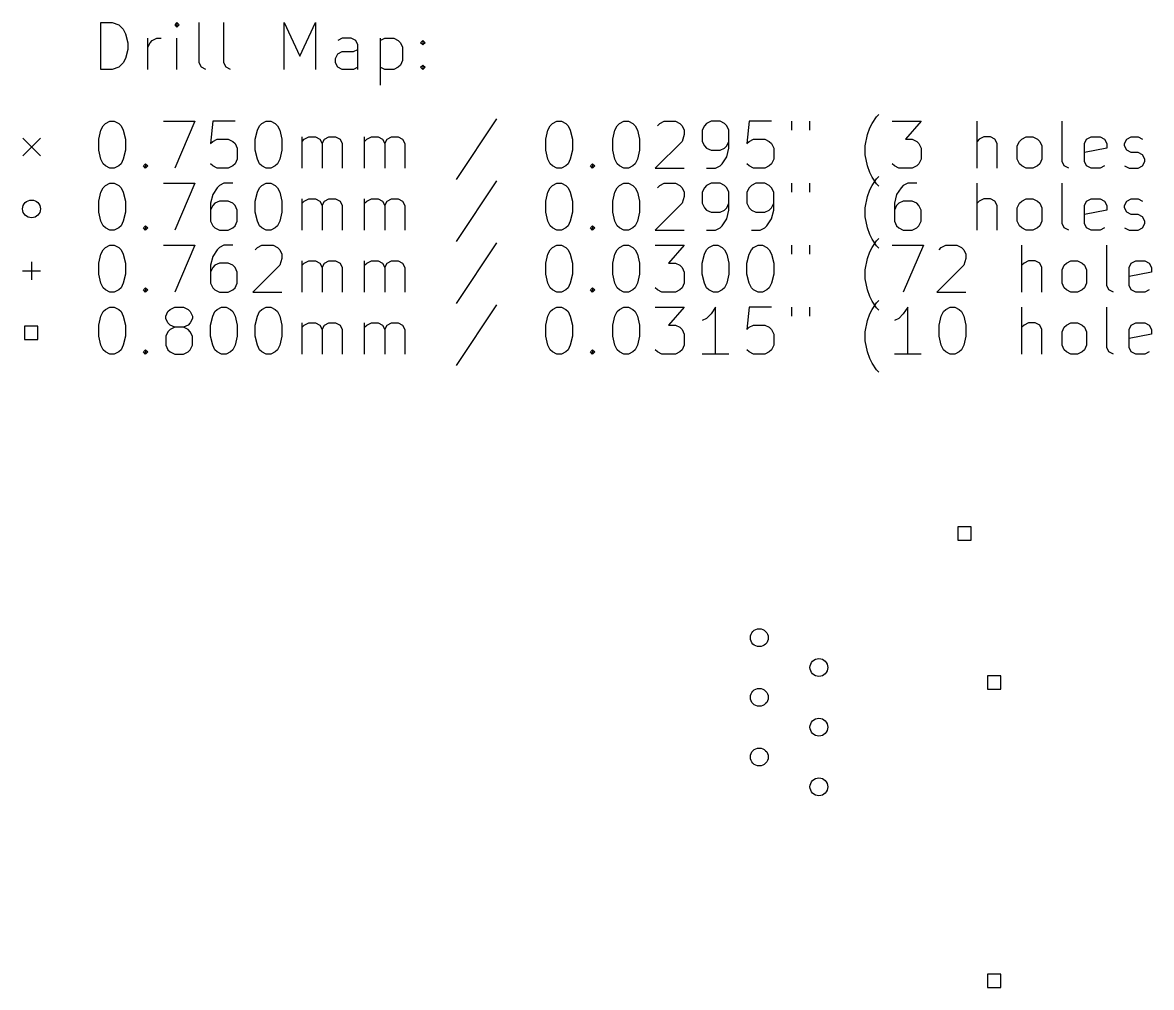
# Model space of a CAD drawing. Extents: x -0.8 to 96.8, y -44.8 to -1.1.
# Drawn here: x -0.76 to 47.34, y -42.19 to -1.1 of the extents above; entities that cross this region are included whole.
import ezdxf

# ---------------------------------------------------------------- set-up
doc = ezdxf.new("R2010")
doc.units = 0
doc.layers.add('BLACK', color=7, linetype='CONTINUOUS')

msp = doc.modelspace()

# ---------------------------------------------------------------- linework, layer by layer
at = {"layer": 'BLACK', "linetype": 'CONTINUOUS'}
for p, q in [((2.57619, -3.10476), (2.57619, -1.10476)), ((2.57619, -1.10476), (3.05238, -1.10476)), ((3.05238, -1.10476), (3.3381, -1.2)), ((3.3381, -1.2), (3.52857, -1.39048)), ((3.52857, -1.39048), (3.62381, -1.58095)), ((5.81428, -1.10476), (5.71905, -1.2)), ((5.71905, -1.2), (5.81428, -1.29524)), ((5.90952, -1.2), (5.81428, -1.10476)), ((5.81428, -1.10476), (5.81428, -1.29524)), ((5.81428, -1.29524), (5.90952, -1.2)), ((6.76667, -2.81905), (6.76667, -1.10476)), ((7.81428, -2.81905), (7.81428, -1.10476)), ((10.3857, -3.10476), (10.3857, -1.10476)), ((10.3857, -1.10476), (11.0524, -2.53333)), ((11.0524, -2.53333), (11.719, -1.10476)), ((11.719, -1.10476), (11.719, -3.10476)), ((3.62381, -1.58095), (3.71905, -1.9619)), ((4.57619, -3.10476), (4.57619, -1.77143)), ((4.67143, -1.9619), (4.76667, -1.86667)), ((4.76667, -1.86667), (4.95714, -1.77143)), ((4.95714, -1.77143), (5.14762, -1.77143)), ((5.81428, -3.10476), (5.81428, -1.77143)), ((12.8619, -1.77143), (12.6714, -1.86667)), ((13.2429, -1.77143), (12.8619, -1.77143)), ((13.4333, -1.86667), (13.2429, -1.77143)), ((13.5286, -2.05714), (13.4333, -1.86667)), ((14.481, -1.77143), (14.481, -3.77143)), ((14.481, -1.86667), (14.6714, -1.77143)), ((14.6714, -1.77143), (15.0524, -1.77143)), ((15.0524, -1.77143), (15.2429, -1.86667)), ((15.2429, -1.86667), (15.3381, -1.9619)), ((16.1952, -1.9619), (16.2905, -1.86667)), ((16.2905, -1.86667), (16.3857, -1.9619)), ((16.2905, -1.86667), (16.2905, -2.05714)), ((3.71905, -2.24762), (3.62381, -2.62857)), ((3.71905, -1.9619), (3.71905, -2.24762)), ((4.57619, -2.15238), (4.67143, -1.9619)), ((12.6714, -2.43809), (12.8619, -2.34286)), ((12.8619, -2.34286), (13.3381, -2.34286)), ((13.3381, -2.34286), (13.5286, -2.24762)), ((13.5286, -3.10476), (13.5286, -2.05714)), ((15.3381, -1.9619), (15.4333, -2.15238)), ((15.4333, -2.15238), (15.4333, -2.72381)), ((16.2905, -2.05714), (16.1952, -1.9619)), ((16.3857, -1.9619), (16.2905, -2.05714)), ((3.52857, -2.81905), (3.3381, -3.00952)), ((3.62381, -2.62857), (3.52857, -2.81905)), ((6.8619, -3.00952), (6.76667, -2.81905)), ((7.90952, -3.00952), (7.81428, -2.81905)), ((12.5762, -2.62857), (12.6714, -2.43809)), ((12.5762, -2.81905), (12.5762, -2.62857)), ((12.6714, -3.00952), (12.5762, -2.81905)), ((15.4333, -2.72381), (15.3381, -2.91429)), ((3.05238, -3.10476), (2.57619, -3.10476)), ((3.3381, -3.00952), (3.05238, -3.10476)), ((7.05238, -3.10476), (6.8619, -3.00952)), ((8.1, -3.10476), (7.90952, -3.00952)), ((12.8619, -3.10476), (12.6714, -3.00952)), ((13.3381, -3.10476), (12.8619, -3.10476)), ((13.5286, -3.00952), (13.3381, -3.10476)), ((14.6714, -3.10476), (14.481, -3.00952)), ((15.0524, -3.10476), (14.6714, -3.10476)), ((15.2429, -3.00952), (15.0524, -3.10476)), ((15.3381, -2.91429), (15.2429, -3.00952)), ((16.1952, -3.00952), (16.2905, -2.91429)), ((16.2905, -3.10476), (16.1952, -3.00952)), ((16.2905, -2.91429), (16.3857, -3.00952)), ((16.2905, -2.91429), (16.2905, -3.10476)), ((16.3857, -3.00952), (16.2905, -3.10476)), ((19.4333, -5.20952), (17.719, -7.78095)), ((35.4333, -5.4), (35.6238, -5.11428)), ((35.6238, -5.11428), (35.719, -5.01905)), ((2.48095, -6.06667), (2.57619, -5.68571)), ((2.57619, -5.68571), (2.67143, -5.49524)), ((2.67143, -5.49524), (2.76667, -5.4)), ((2.76667, -5.4), (2.95714, -5.30476)), ((2.95714, -5.30476), (3.14762, -5.30476)), ((3.14762, -5.30476), (3.3381, -5.4)), ((3.3381, -5.4), (3.43333, -5.49524)), ((3.43333, -5.49524), (3.52857, -5.68571)), ((3.52857, -5.68571), (3.62381, -6.06667)), ((5.24286, -5.30476), (6.57619, -5.30476)), ((6.57619, -5.30476), (5.71905, -7.30476)), ((7.3381, -5.30476), (7.24286, -6.25714)), ((8.29048, -5.30476), (7.3381, -5.30476)), ((9.14762, -6.06667), (9.24286, -5.68571)), ((9.24286, -5.68571), (9.33809, -5.49524)), ((9.33809, -5.49524), (9.43333, -5.4)), ((9.43333, -5.4), (9.62381, -5.30476)), ((9.62381, -5.30476), (9.81428, -5.30476)), ((9.81428, -5.30476), (10.0048, -5.4)), ((10.0048, -5.4), (10.1, -5.49524)), ((10.1, -5.49524), (10.1952, -5.68571)), ((10.1952, -5.68571), (10.2905, -6.06667)), ((21.5286, -6.06667), (21.6238, -5.68571)), ((21.6238, -5.68571), (21.719, -5.49524)), ((21.719, -5.49524), (21.8143, -5.4)), ((21.8143, -5.4), (22.0048, -5.30476)), ((22.0048, -5.30476), (22.1952, -5.30476)), ((22.1952, -5.30476), (22.3857, -5.4)), ((22.3857, -5.4), (22.481, -5.49524)), ((22.481, -5.49524), (22.5762, -5.68571)), ((22.5762, -5.68571), (22.6714, -6.06667)), ((24.3857, -6.06667), (24.481, -5.68571)), ((24.481, -5.68571), (24.5762, -5.49524)), ((24.5762, -5.49524), (24.6714, -5.4)), ((24.6714, -5.4), (24.8619, -5.30476)), ((24.8619, -5.30476), (25.0524, -5.30476)), ((25.0524, -5.30476), (25.2429, -5.4)), ((25.2429, -5.4), (25.3381, -5.49524)), ((25.3381, -5.49524), (25.4333, -5.68571)), ((25.4333, -5.68571), (25.5286, -6.06667)), ((26.2905, -5.49524), (26.3857, -5.4)), ((26.3857, -5.4), (26.5762, -5.30476)), ((26.5762, -5.30476), (27.0524, -5.30476)), ((27.0524, -5.30476), (27.2429, -5.4)), ((27.2429, -5.4), (27.3381, -5.49524)), ((27.3381, -5.49524), (27.4333, -5.68571)), ((27.4333, -5.68571), (27.4333, -5.87619)), ((28.2905, -5.49524), (28.1952, -5.68571)), ((28.1952, -5.68571), (28.1952, -6.1619)), ((28.3857, -5.4), (28.2905, -5.49524)), ((28.5762, -5.30476), (28.3857, -5.4)), ((28.9571, -5.30476), (28.5762, -5.30476)), ((29.1476, -5.4), (28.9571, -5.30476)), ((29.2429, -5.49524), (29.1476, -5.4)), ((29.3381, -5.68571), (29.2429, -5.49524)), ((29.3381, -6.44762), (29.3381, -5.68571)), ((30.1952, -5.30476), (30.1, -6.25714)), ((31.1476, -5.30476), (30.1952, -5.30476)), ((32.0048, -5.30476), (32.0048, -5.68571)), ((32.7667, -5.30476), (32.7667, -5.68571)), ((35.2429, -5.87619), (35.3381, -5.59048)), ((35.3381, -5.59048), (35.4333, -5.4)), ((36.2905, -5.30476), (37.5286, -5.30476)), ((37.5286, -5.30476), (36.8619, -6.06667)), ((39.9095, -7.30476), (39.9095, -5.30476)), ((43.5286, -7.01905), (43.5286, -5.30476)), ((-0.75, -6.025), (0, -6.775)), ((0, -6.025), (-0.75, -6.775)), ((2.48095, -6.54286), (2.48095, -6.06667)), ((3.62381, -6.06667), (3.62381, -6.54286)), ((7.24286, -6.25714), (7.3381, -6.1619)), ((7.3381, -6.1619), (7.52857, -6.06667)), ((7.52857, -6.06667), (8.00476, -6.06667)), ((8.00476, -6.06667), (8.19524, -6.1619)), ((8.19524, -6.1619), (8.29048, -6.25714)), ((9.14762, -6.54286), (9.14762, -6.06667)), ((10.2905, -6.06667), (10.2905, -6.54286)), ((11.1476, -7.30476), (11.1476, -5.97143)), ((11.1476, -6.1619), (11.2429, -6.06667)), ((11.2429, -6.06667), (11.4333, -5.97143)), ((11.4333, -5.97143), (11.719, -5.97143)), ((11.719, -5.97143), (11.9095, -6.06667)), ((11.9095, -6.06667), (12.0048, -6.25714)), ((12.0048, -6.25714), (12.1, -6.06667)), ((12.1, -6.06667), (12.2905, -5.97143)), ((12.2905, -5.97143), (12.5762, -5.97143)), ((12.5762, -5.97143), (12.7667, -6.06667)), ((12.7667, -6.06667), (12.8619, -6.25714)), ((13.8143, -7.30476), (13.8143, -5.97143)), ((13.8143, -6.1619), (13.9095, -6.06667)), ((13.9095, -6.06667), (14.1, -5.97143)), ((14.1, -5.97143), (14.3857, -5.97143)), ((14.3857, -5.97143), (14.5762, -6.06667)), ((14.5762, -6.06667), (14.6714, -6.25714)), ((14.6714, -6.25714), (14.7667, -6.06667)), ((14.7667, -6.06667), (14.9571, -5.97143)), ((14.9571, -5.97143), (15.2429, -5.97143)), ((15.2429, -5.97143), (15.4333, -6.06667)), ((15.4333, -6.06667), (15.5286, -6.25714)), ((21.5286, -6.54286), (21.5286, -6.06667)), ((22.6714, -6.06667), (22.6714, -6.54286)), ((24.3857, -6.54286), (24.3857, -6.06667)), ((25.5286, -6.06667), (25.5286, -6.54286)), ((27.3381, -6.1619), (26.1952, -7.30476)), ((27.4333, -5.87619), (27.3381, -6.1619)), ((28.1952, -6.1619), (28.2905, -6.35238)), ((29.2429, -6.35238), (29.3381, -6.1619)), ((30.1, -6.25714), (30.1952, -6.1619)), ((30.1952, -6.1619), (30.3857, -6.06667)), ((30.3857, -6.06667), (30.8619, -6.06667)), ((30.8619, -6.06667), (31.0524, -6.1619)), ((31.0524, -6.1619), (31.1476, -6.25714)), ((35.1476, -6.35238), (35.2429, -5.87619)), ((36.8619, -6.06667), (37.1476, -6.06667)), ((37.1476, -6.06667), (37.3381, -6.1619)), ((37.3381, -6.1619), (37.4333, -6.25714)), ((40.0048, -6.06667), (39.9095, -6.1619)), ((40.1952, -5.97143), (40.0048, -6.06667)), ((40.481, -5.97143), (40.1952, -5.97143)), ((40.6714, -6.06667), (40.481, -5.97143)), ((40.7667, -6.25714), (40.6714, -6.06667)), ((41.6238, -6.35238), (41.719, -6.1619)), ((41.719, -6.1619), (41.8143, -6.06667)), ((41.8143, -6.06667), (42.0048, -5.97143)), ((42.0048, -5.97143), (42.2905, -5.97143)), ((42.2905, -5.97143), (42.481, -6.06667)), ((42.481, -6.06667), (42.5762, -6.1619)), ((42.5762, -6.1619), (42.6714, -6.35238)), ((44.481, -6.25714), (44.5762, -6.06667)), ((44.5762, -6.06667), (44.7667, -5.97143)), ((44.7667, -5.97143), (45.1476, -5.97143)), ((45.1476, -5.97143), (45.3381, -6.06667)), ((45.3381, -6.06667), (45.4333, -6.25714)), ((46.1952, -6.25714), (46.2905, -6.06667)), ((46.2905, -6.06667), (46.481, -5.97143)), ((46.481, -5.97143), (46.7667, -5.97143)), ((46.7667, -5.97143), (46.9571, -6.06667)), ((2.57619, -6.92381), (2.48095, -6.54286)), ((3.62381, -6.54286), (3.52857, -6.92381)), ((8.29048, -6.25714), (8.38571, -6.44762)), ((8.38571, -6.44762), (8.38571, -6.92381)), ((9.24286, -6.92381), (9.14762, -6.54286)), ((10.2905, -6.54286), (10.1952, -6.92381)), ((12.0048, -6.25714), (12.0048, -7.30476)), ((12.8619, -6.25714), (12.8619, -7.30476)), ((14.6714, -6.25714), (14.6714, -7.30476)), ((15.5286, -6.25714), (15.5286, -7.30476)), ((21.6238, -6.92381), (21.5286, -6.54286)), ((22.6714, -6.54286), (22.5762, -6.92381)), ((24.481, -6.92381), (24.3857, -6.54286)), ((25.5286, -6.54286), (25.4333, -6.92381)), ((28.2905, -6.35238), (28.3857, -6.44762)), ((28.3857, -6.44762), (28.5762, -6.54286)), ((28.5762, -6.54286), (28.9571, -6.54286)), ((28.9571, -6.54286), (29.1476, -6.44762)), ((29.1476, -6.44762), (29.2429, -6.35238)), ((29.2429, -6.82857), (29.3381, -6.44762)), ((31.1476, -6.25714), (31.2429, -6.44762)), ((31.2429, -6.44762), (31.2429, -6.92381)), ((35.1476, -6.73333), (35.1476, -6.35238)), ((35.2429, -7.20952), (35.1476, -6.73333)), ((37.4333, -6.25714), (37.5286, -6.44762)), ((37.5286, -6.44762), (37.5286, -6.92381)), ((40.7667, -7.30476), (40.7667, -6.25714)), ((41.6238, -6.92381), (41.6238, -6.35238)), ((42.6714, -6.35238), (42.6714, -6.92381)), ((44.481, -7.01905), (44.481, -6.25714)), ((45.4333, -6.44762), (44.481, -6.63809)), ((45.4333, -6.25714), (45.4333, -6.44762)), ((46.1952, -6.35238), (46.1952, -6.25714)), ((46.2905, -6.54286), (46.1952, -6.35238)), ((46.481, -6.63809), (46.2905, -6.54286)), ((46.7667, -6.63809), (46.481, -6.63809)), ((46.9571, -6.73333), (46.7667, -6.63809)), ((47.0524, -6.92381), (46.9571, -6.73333)), ((2.67143, -7.11428), (2.57619, -6.92381)), ((2.76667, -7.20952), (2.67143, -7.11428)), ((2.95714, -7.30476), (2.76667, -7.20952)), ((3.3381, -7.20952), (3.14762, -7.30476)), ((3.43333, -7.11428), (3.3381, -7.20952)), ((3.52857, -6.92381), (3.43333, -7.11428)), ((4.38571, -7.20952), (4.48095, -7.11428)), ((4.48095, -7.30476), (4.38571, -7.20952)), ((4.48095, -7.11428), (4.57619, -7.20952)), ((4.48095, -7.11428), (4.48095, -7.30476)), ((4.57619, -7.20952), (4.48095, -7.30476)), ((7.3381, -7.20952), (7.24286, -7.11428)), ((7.52857, -7.30476), (7.3381, -7.20952)), ((8.19524, -7.20952), (8.00476, -7.30476)), ((8.29048, -7.11428), (8.19524, -7.20952)), ((8.38571, -6.92381), (8.29048, -7.11428)), ((9.33809, -7.11428), (9.24286, -6.92381)), ((9.43333, -7.20952), (9.33809, -7.11428)), ((9.62381, -7.30476), (9.43333, -7.20952)), ((10.0048, -7.20952), (9.81428, -7.30476)), ((10.1, -7.11428), (10.0048, -7.20952)), ((10.1952, -6.92381), (10.1, -7.11428)), ((21.719, -7.11428), (21.6238, -6.92381)), ((21.8143, -7.20952), (21.719, -7.11428)), ((22.0048, -7.30476), (21.8143, -7.20952)), ((22.3857, -7.20952), (22.1952, -7.30476)), ((22.481, -7.11428), (22.3857, -7.20952)), ((22.5762, -6.92381), (22.481, -7.11428)), ((23.4333, -7.20952), (23.5286, -7.11428)), ((23.5286, -7.30476), (23.4333, -7.20952)), ((23.5286, -7.11428), (23.6238, -7.20952)), ((23.5286, -7.11428), (23.5286, -7.30476)), ((23.6238, -7.20952), (23.5286, -7.30476)), ((24.5762, -7.11428), (24.481, -6.92381)), ((24.6714, -7.20952), (24.5762, -7.11428)), ((24.8619, -7.30476), (24.6714, -7.20952)), ((25.2429, -7.20952), (25.0524, -7.30476)), ((25.3381, -7.11428), (25.2429, -7.20952)), ((25.4333, -6.92381), (25.3381, -7.11428)), ((28.7667, -7.30476), (28.9571, -7.20952)), ((28.9571, -7.20952), (29.0524, -7.11428)), ((29.0524, -7.11428), (29.2429, -6.82857)), ((30.1952, -7.20952), (30.1, -7.11428)), ((30.3857, -7.30476), (30.1952, -7.20952)), ((31.0524, -7.20952), (30.8619, -7.30476)), ((31.1476, -7.11428), (31.0524, -7.20952)), ((31.2429, -6.92381), (31.1476, -7.11428)), ((35.3381, -7.49524), (35.2429, -7.20952)), ((36.3857, -7.20952), (36.2905, -7.11428)), ((36.5762, -7.30476), (36.3857, -7.20952)), ((37.3381, -7.20952), (37.1476, -7.30476)), ((37.4333, -7.11428), (37.3381, -7.20952)), ((37.5286, -6.92381), (37.4333, -7.11428)), ((41.719, -7.11428), (41.6238, -6.92381)), ((41.8143, -7.20952), (41.719, -7.11428)), ((42.0048, -7.30476), (41.8143, -7.20952)), ((42.481, -7.20952), (42.2905, -7.30476)), ((42.5762, -7.11428), (42.481, -7.20952)), ((42.6714, -6.92381), (42.5762, -7.11428)), ((43.6238, -7.20952), (43.5286, -7.01905)), ((43.8143, -7.30476), (43.6238, -7.20952)), ((44.5762, -7.20952), (44.481, -7.01905)), ((44.7667, -7.30476), (44.5762, -7.20952)), ((45.3381, -7.20952), (45.1476, -7.30476)), ((46.1952, -7.20952), (46.3857, -7.30476)), ((46.7667, -7.30476), (46.9571, -7.20952)), ((46.9571, -7.20952), (47.0524, -7.01905)), ((47.0524, -7.01905), (47.0524, -6.92381)), ((3.14762, -7.30476), (2.95714, -7.30476)), ((8.00476, -7.30476), (7.52857, -7.30476)), ((9.81428, -7.30476), (9.62381, -7.30476)), ((22.1952, -7.30476), (22.0048, -7.30476)), ((25.0524, -7.30476), (24.8619, -7.30476)), ((26.1952, -7.30476), (27.4333, -7.30476)), ((28.3857, -7.30476), (28.7667, -7.30476)), ((30.8619, -7.30476), (30.3857, -7.30476)), ((35.4333, -7.68571), (35.3381, -7.49524)), ((35.6238, -7.97143), (35.4333, -7.68571)), ((35.6238, -7.75428), (35.719, -7.65905)), ((37.1476, -7.30476), (36.5762, -7.30476)), ((42.2905, -7.30476), (42.0048, -7.30476)), ((45.1476, -7.30476), (44.7667, -7.30476)), ((46.3857, -7.30476), (46.7667, -7.30476)), ((2.57619, -8.32571), (2.67143, -8.13524)), ((2.67143, -8.13524), (2.76667, -8.04)), ((2.76667, -8.04), (2.95714, -7.94476)), ((2.95714, -7.94476), (3.14762, -7.94476)), ((3.14762, -7.94476), (3.3381, -8.04)), ((3.3381, -8.04), (3.43333, -8.13524)), ((3.43333, -8.13524), (3.52857, -8.32571)), ((5.24286, -7.94476), (6.57619, -7.94476)), ((6.57619, -7.94476), (5.71905, -9.94476)), ((7.52857, -8.13524), (7.3381, -8.42095)), ((7.62381, -8.04), (7.52857, -8.13524)), ((7.81428, -7.94476), (7.62381, -8.04)), ((8.19524, -7.94476), (7.81428, -7.94476)), ((9.24286, -8.32571), (9.33809, -8.13524)), ((9.33809, -8.13524), (9.43333, -8.04)), ((9.43333, -8.04), (9.62381, -7.94476)), ((9.62381, -7.94476), (9.81428, -7.94476)), ((9.81428, -7.94476), (10.0048, -8.04)), ((10.0048, -8.04), (10.1, -8.13524)), ((10.1, -8.13524), (10.1952, -8.32571)), ((19.4333, -7.84952), (17.719, -10.421)), ((21.6238, -8.32571), (21.719, -8.13524)), ((21.719, -8.13524), (21.8143, -8.04)), ((21.8143, -8.04), (22.0048, -7.94476)), ((22.0048, -7.94476), (22.1952, -7.94476)), ((22.1952, -7.94476), (22.3857, -8.04)), ((22.3857, -8.04), (22.481, -8.13524)), ((22.481, -8.13524), (22.5762, -8.32571)), ((24.481, -8.32571), (24.5762, -8.13524)), ((24.5762, -8.13524), (24.6714, -8.04)), ((24.6714, -8.04), (24.8619, -7.94476)), ((24.8619, -7.94476), (25.0524, -7.94476)), ((25.0524, -7.94476), (25.2429, -8.04)), ((25.2429, -8.04), (25.3381, -8.13524)), ((25.3381, -8.13524), (25.4333, -8.32571)), ((26.2905, -8.13524), (26.3857, -8.04)), ((26.3857, -8.04), (26.5762, -7.94476)), ((26.5762, -7.94476), (27.0524, -7.94476)), ((27.0524, -7.94476), (27.2429, -8.04)), ((27.2429, -8.04), (27.3381, -8.13524)), ((27.3381, -8.13524), (27.4333, -8.32571)), ((28.2905, -8.13524), (28.1952, -8.32571)), ((28.3857, -8.04), (28.2905, -8.13524)), ((28.5762, -7.94476), (28.3857, -8.04)), ((28.9571, -7.94476), (28.5762, -7.94476)), ((29.1476, -8.04), (28.9571, -7.94476)), ((29.2429, -8.13524), (29.1476, -8.04)), ((29.3381, -8.32571), (29.2429, -8.13524)), ((30.1952, -8.13524), (30.1, -8.32571)), ((30.2905, -8.04), (30.1952, -8.13524)), ((30.481, -7.94476), (30.2905, -8.04)), ((30.8619, -7.94476), (30.481, -7.94476)), ((31.0524, -8.04), (30.8619, -7.94476)), ((31.1476, -8.13524), (31.0524, -8.04)), ((31.2429, -8.32571), (31.1476, -8.13524)), ((32.0048, -7.94476), (32.0048, -8.32571)), ((32.7667, -7.94476), (32.7667, -8.32571)), ((35.3381, -8.23048), (35.4333, -8.04)), ((35.4333, -8.04), (35.6238, -7.75428)), ((35.719, -8.06667), (35.6238, -7.97143)), ((36.6714, -8.13524), (36.481, -8.42095)), ((36.7667, -8.04), (36.6714, -8.13524)), ((36.9571, -7.94476), (36.7667, -8.04)), ((37.3381, -7.94476), (36.9571, -7.94476)), ((39.9095, -9.94476), (39.9095, -7.94476)), ((43.5286, -9.65905), (43.5286, -7.94476)), ((2.48095, -8.70667), (2.57619, -8.32571)), ((3.52857, -8.32571), (3.62381, -8.70667)), ((7.3381, -8.42095), (7.24286, -8.8019)), ((9.14762, -8.70667), (9.24286, -8.32571)), ((10.1952, -8.32571), (10.2905, -8.70667)), ((11.1476, -9.94476), (11.1476, -8.61143)), ((11.2429, -8.70667), (11.4333, -8.61143)), ((11.4333, -8.61143), (11.719, -8.61143)), ((11.719, -8.61143), (11.9095, -8.70667)), ((12.1, -8.70667), (12.2905, -8.61143)), ((12.2905, -8.61143), (12.5762, -8.61143)), ((12.5762, -8.61143), (12.7667, -8.70667)), ((13.8143, -9.94476), (13.8143, -8.61143)), ((13.9095, -8.70667), (14.1, -8.61143)), ((14.1, -8.61143), (14.3857, -8.61143)), ((14.3857, -8.61143), (14.5762, -8.70667)), ((14.7667, -8.70667), (14.9571, -8.61143)), ((14.9571, -8.61143), (15.2429, -8.61143)), ((15.2429, -8.61143), (15.4333, -8.70667)), ((21.5286, -8.70667), (21.6238, -8.32571)), ((22.5762, -8.32571), (22.6714, -8.70667)), ((24.3857, -8.70667), (24.481, -8.32571)), ((25.4333, -8.32571), (25.5286, -8.70667)), ((27.4333, -8.51619), (27.3381, -8.8019)), ((27.4333, -8.32571), (27.4333, -8.51619)), ((28.1952, -8.32571), (28.1952, -8.8019)), ((29.3381, -9.08762), (29.3381, -8.32571)), ((30.1, -8.32571), (30.1, -8.8019)), ((31.2429, -9.08762), (31.2429, -8.32571)), ((35.1476, -8.99238), (35.2429, -8.51619)), ((35.2429, -8.51619), (35.3381, -8.23048)), ((36.481, -8.42095), (36.3857, -8.8019)), ((40.1952, -8.61143), (40.0048, -8.70667)), ((40.481, -8.61143), (40.1952, -8.61143)), ((40.6714, -8.70667), (40.481, -8.61143)), ((41.8143, -8.70667), (42.0048, -8.61143)), ((42.0048, -8.61143), (42.2905, -8.61143)), ((42.2905, -8.61143), (42.481, -8.70667)), ((44.5762, -8.70667), (44.7667, -8.61143)), ((44.7667, -8.61143), (45.1476, -8.61143)), ((45.1476, -8.61143), (45.3381, -8.70667)), ((46.2905, -8.70667), (46.481, -8.61143)), ((46.481, -8.61143), (46.7667, -8.61143)), ((46.7667, -8.61143), (46.9571, -8.70667)), ((2.48095, -9.18286), (2.48095, -8.70667)), ((3.62381, -8.70667), (3.62381, -9.18286)), ((7.24286, -8.8019), (7.24286, -9.56381)), ((7.3381, -8.89714), (7.24286, -9.08762)), ((7.43333, -8.8019), (7.3381, -8.89714)), ((7.62381, -8.70667), (7.43333, -8.8019)), ((8.00476, -8.70667), (7.62381, -8.70667)), ((8.19524, -8.8019), (8.00476, -8.70667)), ((8.29048, -8.89714), (8.19524, -8.8019)), ((8.38571, -9.08762), (8.29048, -8.89714)), ((8.38571, -9.56381), (8.38571, -9.08762)), ((9.14762, -9.18286), (9.14762, -8.70667)), ((10.2905, -8.70667), (10.2905, -9.18286)), ((11.1476, -8.8019), (11.2429, -8.70667)), ((11.9095, -8.70667), (12.0048, -8.89714)), ((12.0048, -8.89714), (12.1, -8.70667)), ((12.0048, -8.89714), (12.0048, -9.94476)), ((12.7667, -8.70667), (12.8619, -8.89714)), ((12.8619, -8.89714), (12.8619, -9.94476)), ((13.8143, -8.8019), (13.9095, -8.70667)), ((14.5762, -8.70667), (14.6714, -8.89714)), ((14.6714, -8.89714), (14.7667, -8.70667)), ((14.6714, -8.89714), (14.6714, -9.94476)), ((15.4333, -8.70667), (15.5286, -8.89714)), ((15.5286, -8.89714), (15.5286, -9.94476)), ((21.5286, -9.18286), (21.5286, -8.70667)), ((22.6714, -8.70667), (22.6714, -9.18286)), ((24.3857, -9.18286), (24.3857, -8.70667)), ((25.5286, -8.70667), (25.5286, -9.18286)), ((27.3381, -8.8019), (26.1952, -9.94476)), ((28.1952, -8.8019), (28.2905, -8.99238)), ((28.2905, -8.99238), (28.3857, -9.08762)), ((28.3857, -9.08762), (28.5762, -9.18286)), ((28.9571, -9.18286), (29.1476, -9.08762)), ((29.1476, -9.08762), (29.2429, -8.99238)), ((29.2429, -8.99238), (29.3381, -8.8019)), ((29.2429, -9.46857), (29.3381, -9.08762)), ((30.1, -8.8019), (30.1952, -8.99238)), ((30.1952, -8.99238), (30.2905, -9.08762)), ((30.2905, -9.08762), (30.481, -9.18286)), ((30.8619, -9.18286), (31.0524, -9.08762)), ((31.0524, -9.08762), (31.1476, -8.99238)), ((31.1476, -8.99238), (31.2429, -8.8019)), ((31.1476, -9.46857), (31.2429, -9.08762)), ((35.1476, -9.37333), (35.1476, -8.99238)), ((36.3857, -8.8019), (36.3857, -9.56381)), ((36.481, -8.89714), (36.3857, -9.08762)), ((36.5762, -8.8019), (36.481, -8.89714)), ((36.7667, -8.70667), (36.5762, -8.8019)), ((37.1476, -8.70667), (36.7667, -8.70667)), ((37.3381, -8.8019), (37.1476, -8.70667)), ((37.4333, -8.89714), (37.3381, -8.8019)), ((37.5286, -9.08762), (37.4333, -8.89714)), ((37.5286, -9.56381), (37.5286, -9.08762)), ((40.0048, -8.70667), (39.9095, -8.8019)), ((40.7667, -8.89714), (40.6714, -8.70667)), ((40.7667, -9.94476), (40.7667, -8.89714)), ((41.6238, -8.99238), (41.719, -8.8019)), ((41.6238, -9.56381), (41.6238, -8.99238)), ((41.719, -8.8019), (41.8143, -8.70667)), ((42.481, -8.70667), (42.5762, -8.8019)), ((42.5762, -8.8019), (42.6714, -8.99238)), ((42.6714, -8.99238), (42.6714, -9.56381)), ((44.481, -8.89714), (44.5762, -8.70667)), ((44.481, -9.65905), (44.481, -8.89714)), ((45.4333, -9.08762), (44.481, -9.2781)), ((45.3381, -8.70667), (45.4333, -8.89714)), ((45.4333, -8.89714), (45.4333, -9.08762)), ((46.1952, -8.89714), (46.2905, -8.70667)), ((46.1952, -8.99238), (46.1952, -8.89714)), ((46.2905, -9.18286), (46.1952, -8.99238)), ((2.57619, -9.56381), (2.48095, -9.18286)), ((2.67143, -9.75428), (2.57619, -9.56381)), ((3.52857, -9.56381), (3.43333, -9.75428)), ((3.62381, -9.18286), (3.52857, -9.56381)), ((7.24286, -9.56381), (7.3381, -9.75428)), ((8.29048, -9.75428), (8.38571, -9.56381)), ((9.24286, -9.56381), (9.14762, -9.18286)), ((9.33809, -9.75428), (9.24286, -9.56381)), ((10.1952, -9.56381), (10.1, -9.75428)), ((10.2905, -9.18286), (10.1952, -9.56381)), ((21.6238, -9.56381), (21.5286, -9.18286)), ((21.719, -9.75428), (21.6238, -9.56381)), ((22.5762, -9.56381), (22.481, -9.75428)), ((22.6714, -9.18286), (22.5762, -9.56381)), ((24.481, -9.56381), (24.3857, -9.18286)), ((24.5762, -9.75428), (24.481, -9.56381)), ((25.4333, -9.56381), (25.3381, -9.75428)), ((25.5286, -9.18286), (25.4333, -9.56381)), ((28.5762, -9.18286), (28.9571, -9.18286)), ((29.0524, -9.75428), (29.2429, -9.46857)), ((30.481, -9.18286), (30.8619, -9.18286)), ((30.9571, -9.75428), (31.1476, -9.46857)), ((35.2429, -9.84952), (35.1476, -9.37333)), ((36.3857, -9.56381), (36.481, -9.75428)), ((37.4333, -9.75428), (37.5286, -9.56381)), ((41.719, -9.75428), (41.6238, -9.56381)), ((42.6714, -9.56381), (42.5762, -9.75428)), ((46.481, -9.2781), (46.2905, -9.18286)), ((46.7667, -9.2781), (46.481, -9.2781)), ((46.9571, -9.37333), (46.7667, -9.2781)), ((47.0524, -9.56381), (46.9571, -9.37333)), ((47.0524, -9.65905), (47.0524, -9.56381)), ((2.76667, -9.84952), (2.67143, -9.75428)), ((2.95714, -9.94476), (2.76667, -9.84952)), ((3.14762, -9.94476), (2.95714, -9.94476)), ((3.3381, -9.84952), (3.14762, -9.94476)), ((3.43333, -9.75428), (3.3381, -9.84952)), ((4.38571, -9.84952), (4.48095, -9.75428)), ((4.48095, -9.94476), (4.38571, -9.84952)), ((4.48095, -9.75428), (4.57619, -9.84952)), ((4.48095, -9.75428), (4.48095, -9.94476)), ((4.57619, -9.84952), (4.48095, -9.94476)), ((7.3381, -9.75428), (7.43333, -9.84952)), ((7.43333, -9.84952), (7.62381, -9.94476)), ((7.62381, -9.94476), (8.00476, -9.94476)), ((8.00476, -9.94476), (8.19524, -9.84952)), ((8.19524, -9.84952), (8.29048, -9.75428)), ((9.43333, -9.84952), (9.33809, -9.75428)), ((9.62381, -9.94476), (9.43333, -9.84952)), ((9.81428, -9.94476), (9.62381, -9.94476)), ((10.0048, -9.84952), (9.81428, -9.94476)), ((10.1, -9.75428), (10.0048, -9.84952)), ((21.8143, -9.84952), (21.719, -9.75428)), ((22.0048, -9.94476), (21.8143, -9.84952)), ((22.1952, -9.94476), (22.0048, -9.94476)), ((22.3857, -9.84952), (22.1952, -9.94476)), ((22.481, -9.75428), (22.3857, -9.84952)), ((23.4333, -9.84952), (23.5286, -9.75428)), ((23.5286, -9.94476), (23.4333, -9.84952)), ((23.5286, -9.75428), (23.6238, -9.84952)), ((23.5286, -9.75428), (23.5286, -9.94476)), ((23.6238, -9.84952), (23.5286, -9.94476)), ((24.6714, -9.84952), (24.5762, -9.75428)), ((24.8619, -9.94476), (24.6714, -9.84952)), ((25.0524, -9.94476), (24.8619, -9.94476)), ((25.2429, -9.84952), (25.0524, -9.94476)), ((25.3381, -9.75428), (25.2429, -9.84952)), ((26.1952, -9.94476), (27.4333, -9.94476)), ((28.3857, -9.94476), (28.7667, -9.94476)), ((28.7667, -9.94476), (28.9571, -9.84952)), ((28.9571, -9.84952), (29.0524, -9.75428)), ((30.2905, -9.94476), (30.6714, -9.94476)), ((30.6714, -9.94476), (30.8619, -9.84952)), ((30.8619, -9.84952), (30.9571, -9.75428)), ((35.3381, -10.1352), (35.2429, -9.84952)), ((36.481, -9.75428), (36.5762, -9.84952)), ((36.5762, -9.84952), (36.7667, -9.94476)), ((36.7667, -9.94476), (37.1476, -9.94476)), ((37.1476, -9.94476), (37.3381, -9.84952)), ((37.3381, -9.84952), (37.4333, -9.75428)), ((41.8143, -9.84952), (41.719, -9.75428)), ((42.0048, -9.94476), (41.8143, -9.84952)), ((42.2905, -9.94476), (42.0048, -9.94476)), ((42.481, -9.84952), (42.2905, -9.94476)), ((42.5762, -9.75428), (42.481, -9.84952)), ((43.6238, -9.84952), (43.5286, -9.65905)), ((43.8143, -9.94476), (43.6238, -9.84952)), ((44.5762, -9.84952), (44.481, -9.65905)), ((44.7667, -9.94476), (44.5762, -9.84952)), ((45.1476, -9.94476), (44.7667, -9.94476)), ((45.3381, -9.84952), (45.1476, -9.94476)), ((46.1952, -9.84952), (46.3857, -9.94476)), ((46.3857, -9.94476), (46.7667, -9.94476)), ((46.7667, -9.94476), (46.9571, -9.84952)), ((46.9571, -9.84952), (47.0524, -9.65905)), ((19.4333, -10.4895), (17.719, -13.061)), ((35.4333, -10.3257), (35.3381, -10.1352)), ((35.6238, -10.6114), (35.4333, -10.3257)), ((35.4333, -10.68), (35.6238, -10.3943)), ((35.6238, -10.3943), (35.719, -10.299)), ((2.48095, -11.3467), (2.57619, -10.9657)), ((2.57619, -10.9657), (2.67143, -10.7752)), ((2.67143, -10.7752), (2.76667, -10.68)), ((2.76667, -10.68), (2.95714, -10.5848)), ((2.95714, -10.5848), (3.14762, -10.5848)), ((3.14762, -10.5848), (3.3381, -10.68)), ((3.3381, -10.68), (3.43333, -10.7752)), ((3.43333, -10.7752), (3.52857, -10.9657)), ((3.52857, -10.9657), (3.62381, -11.3467)), ((5.24286, -10.5848), (6.57619, -10.5848)), ((6.57619, -10.5848), (5.71905, -12.5848)), ((7.3381, -11.061), (7.24286, -11.4419)), ((7.52857, -10.7752), (7.3381, -11.061)), ((7.62381, -10.68), (7.52857, -10.7752)), ((7.81428, -10.5848), (7.62381, -10.68)), ((8.19524, -10.5848), (7.81428, -10.5848)), ((9.14762, -10.7752), (9.24286, -10.68)), ((9.24286, -10.68), (9.43333, -10.5848)), ((9.43333, -10.5848), (9.90952, -10.5848)), ((9.90952, -10.5848), (10.1, -10.68)), ((10.1, -10.68), (10.1952, -10.7752)), ((10.1952, -10.7752), (10.2905, -10.9657)), ((10.2905, -10.9657), (10.2905, -11.1562)), ((21.5286, -11.3467), (21.6238, -10.9657)), ((21.6238, -10.9657), (21.719, -10.7752)), ((21.719, -10.7752), (21.8143, -10.68)), ((21.8143, -10.68), (22.0048, -10.5848)), ((22.0048, -10.5848), (22.1952, -10.5848)), ((22.1952, -10.5848), (22.3857, -10.68)), ((22.3857, -10.68), (22.481, -10.7752)), ((22.481, -10.7752), (22.5762, -10.9657)), ((22.5762, -10.9657), (22.6714, -11.3467)), ((24.3857, -11.3467), (24.481, -10.9657)), ((24.481, -10.9657), (24.5762, -10.7752)), ((24.5762, -10.7752), (24.6714, -10.68)), ((24.6714, -10.68), (24.8619, -10.5848)), ((24.8619, -10.5848), (25.0524, -10.5848)), ((25.0524, -10.5848), (25.2429, -10.68)), ((25.2429, -10.68), (25.3381, -10.7752)), ((25.3381, -10.7752), (25.4333, -10.9657)), ((25.4333, -10.9657), (25.5286, -11.3467)), ((26.1952, -10.5848), (27.4333, -10.5848)), ((27.4333, -10.5848), (26.7667, -11.3467)), ((28.1952, -11.3467), (28.2905, -10.9657)), ((28.2905, -10.9657), (28.3857, -10.7752)), ((28.3857, -10.7752), (28.481, -10.68)), ((28.481, -10.68), (28.6714, -10.5848)), ((28.6714, -10.5848), (28.8619, -10.5848)), ((28.8619, -10.5848), (29.0524, -10.68)), ((29.0524, -10.68), (29.1476, -10.7752)), ((29.1476, -10.7752), (29.2429, -10.9657)), ((29.2429, -10.9657), (29.3381, -11.3467)), ((30.1, -11.3467), (30.1952, -10.9657)), ((30.1952, -10.9657), (30.2905, -10.7752)), ((30.2905, -10.7752), (30.3857, -10.68)), ((30.3857, -10.68), (30.5762, -10.5848)), ((30.5762, -10.5848), (30.7667, -10.5848)), ((30.7667, -10.5848), (30.9571, -10.68)), ((30.9571, -10.68), (31.0524, -10.7752)), ((31.0524, -10.7752), (31.1476, -10.9657)), ((31.1476, -10.9657), (31.2429, -11.3467)), ((32.0048, -10.5848), (32.0048, -10.9657)), ((32.7667, -10.5848), (32.7667, -10.9657)), ((35.2429, -11.1562), (35.3381, -10.8705)), ((35.3381, -10.8705), (35.4333, -10.68)), ((35.719, -10.7067), (35.6238, -10.6114)), ((36.2905, -10.5848), (37.6238, -10.5848)), ((37.6238, -10.5848), (36.7667, -12.5848)), ((38.2905, -10.7752), (38.3857, -10.68)), ((38.3857, -10.68), (38.5762, -10.5848)), ((38.5762, -10.5848), (39.0524, -10.5848)), ((39.0524, -10.5848), (39.2429, -10.68)), ((39.2429, -10.68), (39.3381, -10.7752)), ((39.3381, -10.7752), (39.4333, -10.9657)), ((39.4333, -10.9657), (39.4333, -11.1562)), ((41.8143, -12.5848), (41.8143, -10.5848)), ((45.4333, -12.299), (45.4333, -10.5848)), ((-0.381, -11.299), (-0.381, -12.061)), ((2.48095, -11.8229), (2.48095, -11.3467)), ((3.62381, -11.3467), (3.62381, -11.8229)), ((7.24286, -11.4419), (7.24286, -12.2038)), ((7.3381, -11.5371), (7.24286, -11.7276)), ((7.43333, -11.4419), (7.3381, -11.5371)), ((7.62381, -11.3467), (7.43333, -11.4419)), ((8.00476, -11.3467), (7.62381, -11.3467)), ((8.19524, -11.4419), (8.00476, -11.3467)), ((8.29048, -11.5371), (8.19524, -11.4419)), ((8.38571, -11.7276), (8.29048, -11.5371)), ((10.1952, -11.4419), (9.05238, -12.5848)), ((10.2905, -11.1562), (10.1952, -11.4419)), ((11.1476, -12.5848), (11.1476, -11.2514)), ((11.1476, -11.4419), (11.2429, -11.3467)), ((11.2429, -11.3467), (11.4333, -11.2514)), ((11.4333, -11.2514), (11.719, -11.2514)), ((11.719, -11.2514), (11.9095, -11.3467)), ((11.9095, -11.3467), (12.0048, -11.5371)), ((12.0048, -11.5371), (12.1, -11.3467)), ((12.0048, -11.5371), (12.0048, -12.5848)), ((12.1, -11.3467), (12.2905, -11.2514)), ((12.2905, -11.2514), (12.5762, -11.2514)), ((12.5762, -11.2514), (12.7667, -11.3467)), ((12.7667, -11.3467), (12.8619, -11.5371)), ((12.8619, -11.5371), (12.8619, -12.5848)), ((13.8143, -12.5848), (13.8143, -11.2514)), ((13.8143, -11.4419), (13.9095, -11.3467)), ((13.9095, -11.3467), (14.1, -11.2514)), ((14.1, -11.2514), (14.3857, -11.2514)), ((14.3857, -11.2514), (14.5762, -11.3467)), ((14.5762, -11.3467), (14.6714, -11.5371)), ((14.6714, -11.5371), (14.7667, -11.3467)), ((14.6714, -11.5371), (14.6714, -12.5848)), ((14.7667, -11.3467), (14.9571, -11.2514)), ((14.9571, -11.2514), (15.2429, -11.2514)), ((15.2429, -11.2514), (15.4333, -11.3467)), ((15.4333, -11.3467), (15.5286, -11.5371)), ((15.5286, -11.5371), (15.5286, -12.5848)), ((21.5286, -11.8229), (21.5286, -11.3467)), ((22.6714, -11.3467), (22.6714, -11.8229)), ((24.3857, -11.8229), (24.3857, -11.3467)), ((25.5286, -11.3467), (25.5286, -11.8229)), ((26.7667, -11.3467), (27.0524, -11.3467)), ((27.0524, -11.3467), (27.2429, -11.4419)), ((27.2429, -11.4419), (27.3381, -11.5371)), ((27.3381, -11.5371), (27.4333, -11.7276)), ((28.1952, -11.8229), (28.1952, -11.3467)), ((29.3381, -11.3467), (29.3381, -11.8229)), ((30.1, -11.8229), (30.1, -11.3467)), ((31.2429, -11.3467), (31.2429, -11.8229)), ((35.1476, -11.6324), (35.2429, -11.1562)), ((39.3381, -11.4419), (38.1952, -12.5848)), ((39.4333, -11.1562), (39.3381, -11.4419)), ((41.9095, -11.3467), (41.8143, -11.4419)), ((42.1, -11.2514), (41.9095, -11.3467)), ((42.3857, -11.2514), (42.1, -11.2514)), ((42.5762, -11.3467), (42.3857, -11.2514)), ((42.6714, -11.5371), (42.5762, -11.3467)), ((42.6714, -12.5848), (42.6714, -11.5371)), ((43.5286, -11.6324), (43.6238, -11.4419)), ((43.6238, -11.4419), (43.719, -11.3467)), ((43.719, -11.3467), (43.9095, -11.2514)), ((43.9095, -11.2514), (44.1952, -11.2514)), ((44.1952, -11.2514), (44.3857, -11.3467)), ((44.3857, -11.3467), (44.481, -11.4419)), ((44.481, -11.4419), (44.5762, -11.6324)), ((46.3857, -11.5371), (46.481, -11.3467)), ((46.3857, -12.299), (46.3857, -11.5371)), ((46.481, -11.3467), (46.6714, -11.2514)), ((46.6714, -11.2514), (47.0524, -11.2514)), ((47.0524, -11.2514), (47.2429, -11.3467)), ((47.2429, -11.3467), (47.3381, -11.5371)), ((47.3381, -11.5371), (47.3381, -11.7276)), ((-0.762, -11.68), (0, -11.68)), ((2.57619, -12.2038), (2.48095, -11.8229)), ((3.62381, -11.8229), (3.52857, -12.2038)), ((8.38571, -12.2038), (8.38571, -11.7276)), ((21.6238, -12.2038), (21.5286, -11.8229)), ((22.6714, -11.8229), (22.5762, -12.2038)), ((24.481, -12.2038), (24.3857, -11.8229)), ((25.5286, -11.8229), (25.4333, -12.2038)), ((27.4333, -11.7276), (27.4333, -12.2038)), ((28.2905, -12.2038), (28.1952, -11.8229)), ((29.3381, -11.8229), (29.2429, -12.2038)), ((30.1952, -12.2038), (30.1, -11.8229)), ((31.2429, -11.8229), (31.1476, -12.2038)), ((35.1476, -12.0133), (35.1476, -11.6324)), ((35.2429, -12.4895), (35.1476, -12.0133)), ((43.5286, -12.2038), (43.5286, -11.6324)), ((44.5762, -11.6324), (44.5762, -12.2038)), ((47.3381, -11.7276), (46.3857, -11.9181)), ((2.67143, -12.3943), (2.57619, -12.2038)), ((2.76667, -12.4895), (2.67143, -12.3943)), ((2.95714, -12.5848), (2.76667, -12.4895)), ((3.3381, -12.4895), (3.14762, -12.5848)), ((3.43333, -12.3943), (3.3381, -12.4895)), ((3.52857, -12.2038), (3.43333, -12.3943)), ((4.38571, -12.4895), (4.48095, -12.3943)), ((4.48095, -12.5848), (4.38571, -12.4895)), ((4.48095, -12.3943), (4.57619, -12.4895)), ((4.48095, -12.3943), (4.48095, -12.5848)), ((4.57619, -12.4895), (4.48095, -12.5848)), ((7.24286, -12.2038), (7.3381, -12.3943)), ((7.3381, -12.3943), (7.43333, -12.4895)), ((7.43333, -12.4895), (7.62381, -12.5848)), ((8.00476, -12.5848), (8.19524, -12.4895)), ((8.19524, -12.4895), (8.29048, -12.3943)), ((8.29048, -12.3943), (8.38571, -12.2038)), ((21.719, -12.3943), (21.6238, -12.2038)), ((21.8143, -12.4895), (21.719, -12.3943)), ((22.0048, -12.5848), (21.8143, -12.4895)), ((22.3857, -12.4895), (22.1952, -12.5848)), ((22.481, -12.3943), (22.3857, -12.4895)), ((22.5762, -12.2038), (22.481, -12.3943)), ((23.4333, -12.4895), (23.5286, -12.3943)), ((23.5286, -12.5848), (23.4333, -12.4895)), ((23.5286, -12.3943), (23.6238, -12.4895)), ((23.5286, -12.3943), (23.5286, -12.5848)), ((23.6238, -12.4895), (23.5286, -12.5848)), ((24.5762, -12.3943), (24.481, -12.2038)), ((24.6714, -12.4895), (24.5762, -12.3943)), ((24.8619, -12.5848), (24.6714, -12.4895)), ((25.2429, -12.4895), (25.0524, -12.5848)), ((25.3381, -12.3943), (25.2429, -12.4895)), ((25.4333, -12.2038), (25.3381, -12.3943)), ((26.2905, -12.4895), (26.1952, -12.3943)), ((26.481, -12.5848), (26.2905, -12.4895)), ((27.2429, -12.4895), (27.0524, -12.5848)), ((27.3381, -12.3943), (27.2429, -12.4895)), ((27.4333, -12.2038), (27.3381, -12.3943)), ((28.3857, -12.3943), (28.2905, -12.2038)), ((28.481, -12.4895), (28.3857, -12.3943)), ((28.6714, -12.5848), (28.481, -12.4895)), ((29.0524, -12.4895), (28.8619, -12.5848)), ((29.1476, -12.3943), (29.0524, -12.4895)), ((29.2429, -12.2038), (29.1476, -12.3943)), ((30.2905, -12.3943), (30.1952, -12.2038)), ((30.3857, -12.4895), (30.2905, -12.3943)), ((30.5762, -12.5848), (30.3857, -12.4895)), ((30.9571, -12.4895), (30.7667, -12.5848)), ((31.0524, -12.3943), (30.9571, -12.4895)), ((31.1476, -12.2038), (31.0524, -12.3943)), ((35.3381, -12.7752), (35.2429, -12.4895)), ((43.6238, -12.3943), (43.5286, -12.2038)), ((43.719, -12.4895), (43.6238, -12.3943)), ((43.9095, -12.5848), (43.719, -12.4895)), ((44.3857, -12.4895), (44.1952, -12.5848)), ((44.481, -12.3943), (44.3857, -12.4895)), ((44.5762, -12.2038), (44.481, -12.3943)), ((45.5286, -12.4895), (45.4333, -12.299)), ((45.719, -12.5848), (45.5286, -12.4895)), ((46.481, -12.4895), (46.3857, -12.299)), ((46.6714, -12.5848), (46.481, -12.4895)), ((47.2429, -12.4895), (47.0524, -12.5848)), ((3.14762, -12.5848), (2.95714, -12.5848)), ((7.62381, -12.5848), (8.00476, -12.5848)), ((9.05238, -12.5848), (10.2905, -12.5848)), ((22.1952, -12.5848), (22.0048, -12.5848)), ((25.0524, -12.5848), (24.8619, -12.5848)), ((27.0524, -12.5848), (26.481, -12.5848)), ((28.8619, -12.5848), (28.6714, -12.5848)), ((30.7667, -12.5848), (30.5762, -12.5848)), ((35.4333, -12.9657), (35.3381, -12.7752)), ((35.6238, -13.2514), (35.4333, -12.9657)), ((35.6238, -13.0343), (35.719, -12.939)), ((38.1952, -12.5848), (39.4333, -12.5848)), ((44.1952, -12.5848), (43.9095, -12.5848)), ((47.0524, -12.5848), (46.6714, -12.5848)), ((2.57619, -13.6057), (2.67143, -13.4152)), ((2.67143, -13.4152), (2.76667, -13.32)), ((2.76667, -13.32), (2.95714, -13.2248)), ((2.95714, -13.2248), (3.14762, -13.2248)), ((3.14762, -13.2248), (3.3381, -13.32)), ((3.3381, -13.32), (3.43333, -13.4152)), ((3.43333, -13.4152), (3.52857, -13.6057)), ((5.3381, -13.6057), (5.43333, -13.4152)), ((5.43333, -13.4152), (5.52857, -13.32)), ((5.52857, -13.32), (5.71905, -13.2248)), ((5.71905, -13.2248), (6.1, -13.2248)), ((6.1, -13.2248), (6.29048, -13.32)), ((6.29048, -13.32), (6.38571, -13.4152)), ((6.38571, -13.4152), (6.48095, -13.6057)), ((7.3381, -13.6057), (7.43333, -13.4152)), ((7.43333, -13.4152), (7.52857, -13.32)), ((7.52857, -13.32), (7.71905, -13.2248)), ((7.71905, -13.2248), (7.90952, -13.2248)), ((7.90952, -13.2248), (8.1, -13.32)), ((8.1, -13.32), (8.19524, -13.4152)), ((8.19524, -13.4152), (8.29048, -13.6057)), ((9.24286, -13.6057), (9.33809, -13.4152)), ((9.33809, -13.4152), (9.43333, -13.32)), ((9.43333, -13.32), (9.62381, -13.2248)), ((9.62381, -13.2248), (9.81428, -13.2248)), ((9.81428, -13.2248), (10.0048, -13.32)), ((10.0048, -13.32), (10.1, -13.4152)), ((10.1, -13.4152), (10.1952, -13.6057)), ((19.4333, -13.1295), (17.719, -15.701)), ((21.6238, -13.6057), (21.719, -13.4152)), ((21.719, -13.4152), (21.8143, -13.32)), ((21.8143, -13.32), (22.0048, -13.2248)), ((22.0048, -13.2248), (22.1952, -13.2248)), ((22.1952, -13.2248), (22.3857, -13.32)), ((22.3857, -13.32), (22.481, -13.4152)), ((22.481, -13.4152), (22.5762, -13.6057)), ((24.481, -13.6057), (24.5762, -13.4152)), ((24.5762, -13.4152), (24.6714, -13.32)), ((24.6714, -13.32), (24.8619, -13.2248)), ((24.8619, -13.2248), (25.0524, -13.2248)), ((25.0524, -13.2248), (25.2429, -13.32)), ((25.2429, -13.32), (25.3381, -13.4152)), ((25.3381, -13.4152), (25.4333, -13.6057)), ((26.1952, -13.2248), (27.4333, -13.2248)), ((27.4333, -13.2248), (26.7667, -13.9867)), ((28.7667, -13.2248), (28.5762, -13.5105)), ((28.7667, -15.2248), (28.7667, -13.2248)), ((30.1952, -13.2248), (30.1, -14.1771)), ((31.1476, -13.2248), (30.1952, -13.2248)), ((32.0048, -13.2248), (32.0048, -13.6057)), ((32.7667, -13.2248), (32.7667, -13.6057)), ((35.3381, -13.5105), (35.4333, -13.32)), ((35.4333, -13.32), (35.6238, -13.0343)), ((35.719, -13.3467), (35.6238, -13.2514)), ((36.9571, -13.2248), (36.7667, -13.5105)), ((36.9571, -15.2248), (36.9571, -13.2248)), ((38.3857, -13.6057), (38.481, -13.4152)), ((38.481, -13.4152), (38.5762, -13.32)), ((38.5762, -13.32), (38.7667, -13.2248)), ((38.7667, -13.2248), (38.9571, -13.2248)), ((38.9571, -13.2248), (39.1476, -13.32)), ((39.1476, -13.32), (39.2429, -13.4152)), ((39.2429, -13.4152), (39.3381, -13.6057)), ((41.8143, -15.2248), (41.8143, -13.2248)), ((45.4333, -14.939), (45.4333, -13.2248)), ((2.48095, -13.9867), (2.57619, -13.6057)), ((3.52857, -13.6057), (3.62381, -13.9867)), ((5.3381, -13.701), (5.3381, -13.6057)), ((5.43333, -13.8914), (5.3381, -13.701)), ((5.52857, -13.9867), (5.43333, -13.8914)), ((6.38571, -13.8914), (6.29048, -13.9867)), ((6.48095, -13.701), (6.38571, -13.8914)), ((6.48095, -13.6057), (6.48095, -13.701)), ((7.24286, -13.9867), (7.3381, -13.6057)), ((8.29048, -13.6057), (8.38571, -13.9867)), ((9.14762, -13.9867), (9.24286, -13.6057)), ((10.1952, -13.6057), (10.2905, -13.9867)), ((11.1476, -15.2248), (11.1476, -13.8914)), ((11.2429, -13.9867), (11.4333, -13.8914)), ((11.4333, -13.8914), (11.719, -13.8914)), ((11.719, -13.8914), (11.9095, -13.9867)), ((12.1, -13.9867), (12.2905, -13.8914)), ((12.2905, -13.8914), (12.5762, -13.8914)), ((12.5762, -13.8914), (12.7667, -13.9867)), ((13.8143, -15.2248), (13.8143, -13.8914)), ((13.9095, -13.9867), (14.1, -13.8914)), ((14.1, -13.8914), (14.3857, -13.8914)), ((14.3857, -13.8914), (14.5762, -13.9867)), ((14.7667, -13.9867), (14.9571, -13.8914)), ((14.9571, -13.8914), (15.2429, -13.8914)), ((15.2429, -13.8914), (15.4333, -13.9867)), ((21.5286, -13.9867), (21.6238, -13.6057)), ((22.5762, -13.6057), (22.6714, -13.9867)), ((24.3857, -13.9867), (24.481, -13.6057)), ((25.4333, -13.6057), (25.5286, -13.9867)), ((28.3857, -13.701), (28.1952, -13.7962)), ((28.5762, -13.5105), (28.3857, -13.701)), ((35.1476, -14.2724), (35.2429, -13.7962)), ((35.2429, -13.7962), (35.3381, -13.5105)), ((36.5762, -13.701), (36.3857, -13.7962)), ((36.7667, -13.5105), (36.5762, -13.701)), ((38.2905, -13.9867), (38.3857, -13.6057)), ((39.3381, -13.6057), (39.4333, -13.9867)), ((42.1, -13.8914), (41.9095, -13.9867)), ((42.3857, -13.8914), (42.1, -13.8914)), ((42.5762, -13.9867), (42.3857, -13.8914)), ((43.719, -13.9867), (43.9095, -13.8914)), ((43.9095, -13.8914), (44.1952, -13.8914)), ((44.1952, -13.8914), (44.3857, -13.9867)), ((46.481, -13.9867), (46.6714, -13.8914)), ((46.6714, -13.8914), (47.0524, -13.8914)), ((47.0524, -13.8914), (47.2429, -13.9867)), ((-0.11715, -14.0372), (-0.68285, -14.0372)), ((-0.68285, -14.0372), (-0.68285, -14.6028)), ((-0.11715, -14.6028), (-0.11715, -14.0372)), ((2.48095, -14.4629), (2.48095, -13.9867)), ((3.62381, -13.9867), (3.62381, -14.4629)), ((5.43333, -14.2724), (5.3381, -14.4629)), ((5.52857, -14.1771), (5.43333, -14.2724)), ((5.71905, -14.0819), (5.52857, -13.9867)), ((5.71905, -14.0819), (5.52857, -14.1771)), ((6.1, -14.0819), (5.71905, -14.0819)), ((6.29048, -13.9867), (6.1, -14.0819)), ((6.29048, -14.1771), (6.1, -14.0819)), ((6.38571, -14.2724), (6.29048, -14.1771)), ((6.48095, -14.4629), (6.38571, -14.2724)), ((7.24286, -14.4629), (7.24286, -13.9867)), ((8.38571, -13.9867), (8.38571, -14.4629)), ((9.14762, -14.4629), (9.14762, -13.9867)), ((10.2905, -13.9867), (10.2905, -14.4629)), ((11.1476, -14.0819), (11.2429, -13.9867)), ((11.9095, -13.9867), (12.0048, -14.1771)), ((12.0048, -14.1771), (12.1, -13.9867)), ((12.0048, -14.1771), (12.0048, -15.2248)), ((12.7667, -13.9867), (12.8619, -14.1771)), ((12.8619, -14.1771), (12.8619, -15.2248)), ((13.8143, -14.0819), (13.9095, -13.9867)), ((14.5762, -13.9867), (14.6714, -14.1771)), ((14.6714, -14.1771), (14.7667, -13.9867)), ((14.6714, -14.1771), (14.6714, -15.2248)), ((15.4333, -13.9867), (15.5286, -14.1771)), ((15.5286, -14.1771), (15.5286, -15.2248)), ((21.5286, -14.4629), (21.5286, -13.9867)), ((22.6714, -13.9867), (22.6714, -14.4629)), ((24.3857, -14.4629), (24.3857, -13.9867)), ((25.5286, -13.9867), (25.5286, -14.4629)), ((26.7667, -13.9867), (27.0524, -13.9867)), ((27.0524, -13.9867), (27.2429, -14.0819)), ((27.2429, -14.0819), (27.3381, -14.1771)), ((27.3381, -14.1771), (27.4333, -14.3676)), ((27.4333, -14.3676), (27.4333, -14.8438)), ((30.1, -14.1771), (30.1952, -14.0819)), ((30.1952, -14.0819), (30.3857, -13.9867)), ((30.3857, -13.9867), (30.8619, -13.9867)), ((30.8619, -13.9867), (31.0524, -14.0819)), ((31.0524, -14.0819), (31.1476, -14.1771)), ((31.1476, -14.1771), (31.2429, -14.3676)), ((31.2429, -14.3676), (31.2429, -14.8438)), ((35.1476, -14.6533), (35.1476, -14.2724)), ((38.2905, -14.4629), (38.2905, -13.9867)), ((39.4333, -13.9867), (39.4333, -14.4629)), ((41.9095, -13.9867), (41.8143, -14.0819)), ((42.6714, -14.1771), (42.5762, -13.9867)), ((42.6714, -15.2248), (42.6714, -14.1771)), ((43.5286, -14.2724), (43.6238, -14.0819)), ((43.5286, -14.8438), (43.5286, -14.2724)), ((43.6238, -14.0819), (43.719, -13.9867)), ((44.3857, -13.9867), (44.481, -14.0819)), ((44.481, -14.0819), (44.5762, -14.2724)), ((44.5762, -14.2724), (44.5762, -14.8438)), ((46.3857, -14.1771), (46.481, -13.9867)), ((46.3857, -14.939), (46.3857, -14.1771)), ((47.3381, -14.3676), (46.3857, -14.5581)), ((47.2429, -13.9867), (47.3381, -14.1771)), ((47.3381, -14.1771), (47.3381, -14.3676)), ((-0.68285, -14.6028), (-0.11715, -14.6028)), ((2.57619, -14.8438), (2.48095, -14.4629)), ((2.67143, -15.0343), (2.57619, -14.8438)), ((3.52857, -14.8438), (3.43333, -15.0343)), ((3.62381, -14.4629), (3.52857, -14.8438)), ((5.3381, -14.4629), (5.3381, -14.8438)), ((5.3381, -14.8438), (5.43333, -15.0343)), ((6.38571, -15.0343), (6.48095, -14.8438)), ((6.48095, -14.8438), (6.48095, -14.4629)), ((7.3381, -14.8438), (7.24286, -14.4629)), ((7.43333, -15.0343), (7.3381, -14.8438)), ((8.29048, -14.8438), (8.19524, -15.0343)), ((8.38571, -14.4629), (8.29048, -14.8438)), ((9.24286, -14.8438), (9.14762, -14.4629)), ((9.33809, -15.0343), (9.24286, -14.8438)), ((10.1952, -14.8438), (10.1, -15.0343)), ((10.2905, -14.4629), (10.1952, -14.8438)), ((21.6238, -14.8438), (21.5286, -14.4629)), ((21.719, -15.0343), (21.6238, -14.8438)), ((22.5762, -14.8438), (22.481, -15.0343)), ((22.6714, -14.4629), (22.5762, -14.8438)), ((24.481, -14.8438), (24.3857, -14.4629)), ((24.5762, -15.0343), (24.481, -14.8438)), ((25.4333, -14.8438), (25.3381, -15.0343)), ((25.5286, -14.4629), (25.4333, -14.8438)), ((27.4333, -14.8438), (27.3381, -15.0343)), ((31.2429, -14.8438), (31.1476, -15.0343)), ((35.2429, -15.1295), (35.1476, -14.6533)), ((38.3857, -14.8438), (38.2905, -14.4629)), ((38.481, -15.0343), (38.3857, -14.8438)), ((39.3381, -14.8438), (39.2429, -15.0343)), ((39.4333, -14.4629), (39.3381, -14.8438)), ((43.6238, -15.0343), (43.5286, -14.8438)), ((44.5762, -14.8438), (44.481, -15.0343)), ((2.76667, -15.1295), (2.67143, -15.0343)), ((2.95714, -15.2248), (2.76667, -15.1295)), ((3.14762, -15.2248), (2.95714, -15.2248)), ((3.3381, -15.1295), (3.14762, -15.2248)), ((3.43333, -15.0343), (3.3381, -15.1295)), ((4.38571, -15.1295), (4.48095, -15.0343)), ((4.48095, -15.2248), (4.38571, -15.1295)), ((4.48095, -15.0343), (4.57619, -15.1295)), ((4.48095, -15.0343), (4.48095, -15.2248)), ((4.57619, -15.1295), (4.48095, -15.2248)), ((5.43333, -15.0343), (5.52857, -15.1295)), ((5.52857, -15.1295), (5.71905, -15.2248)), ((5.71905, -15.2248), (6.1, -15.2248)), ((6.1, -15.2248), (6.29048, -15.1295)), ((6.29048, -15.1295), (6.38571, -15.0343)), ((7.52857, -15.1295), (7.43333, -15.0343)), ((7.71905, -15.2248), (7.52857, -15.1295)), ((7.90952, -15.2248), (7.71905, -15.2248)), ((8.1, -15.1295), (7.90952, -15.2248)), ((8.19524, -15.0343), (8.1, -15.1295)), ((9.43333, -15.1295), (9.33809, -15.0343)), ((9.62381, -15.2248), (9.43333, -15.1295)), ((9.81428, -15.2248), (9.62381, -15.2248)), ((10.0048, -15.1295), (9.81428, -15.2248)), ((10.1, -15.0343), (10.0048, -15.1295)), ((21.8143, -15.1295), (21.719, -15.0343)), ((22.0048, -15.2248), (21.8143, -15.1295)), ((22.1952, -15.2248), (22.0048, -15.2248)), ((22.3857, -15.1295), (22.1952, -15.2248)), ((22.481, -15.0343), (22.3857, -15.1295)), ((23.4333, -15.1295), (23.5286, -15.0343)), ((23.5286, -15.2248), (23.4333, -15.1295)), ((23.5286, -15.0343), (23.6238, -15.1295)), ((23.5286, -15.0343), (23.5286, -15.2248)), ((23.6238, -15.1295), (23.5286, -15.2248)), ((24.6714, -15.1295), (24.5762, -15.0343)), ((24.8619, -15.2248), (24.6714, -15.1295)), ((25.0524, -15.2248), (24.8619, -15.2248)), ((25.2429, -15.1295), (25.0524, -15.2248)), ((25.3381, -15.0343), (25.2429, -15.1295)), ((26.2905, -15.1295), (26.1952, -15.0343)), ((26.481, -15.2248), (26.2905, -15.1295)), ((27.0524, -15.2248), (26.481, -15.2248)), ((27.2429, -15.1295), (27.0524, -15.2248)), ((27.3381, -15.0343), (27.2429, -15.1295)), ((29.3381, -15.2248), (28.1952, -15.2248)), ((30.1952, -15.1295), (30.1, -15.0343)), ((30.3857, -15.2248), (30.1952, -15.1295)), ((30.8619, -15.2248), (30.3857, -15.2248)), ((31.0524, -15.1295), (30.8619, -15.2248)), ((31.1476, -15.0343), (31.0524, -15.1295)), ((35.3381, -15.4152), (35.2429, -15.1295)), ((37.5286, -15.2248), (36.3857, -15.2248)), ((38.5762, -15.1295), (38.481, -15.0343)), ((38.7667, -15.2248), (38.5762, -15.1295)), ((38.9571, -15.2248), (38.7667, -15.2248)), ((39.1476, -15.1295), (38.9571, -15.2248)), ((39.2429, -15.0343), (39.1476, -15.1295)), ((43.719, -15.1295), (43.6238, -15.0343)), ((43.9095, -15.2248), (43.719, -15.1295)), ((44.1952, -15.2248), (43.9095, -15.2248)), ((44.3857, -15.1295), (44.1952, -15.2248)), ((44.481, -15.0343), (44.3857, -15.1295)), ((45.5286, -15.1295), (45.4333, -14.939)), ((45.719, -15.2248), (45.5286, -15.1295)), ((46.481, -15.1295), (46.3857, -14.939)), ((46.6714, -15.2248), (46.481, -15.1295)), ((47.0524, -15.2248), (46.6714, -15.2248)), ((47.2429, -15.1295), (47.0524, -15.2248)), ((35.4333, -15.6057), (35.3381, -15.4152)), ((35.6238, -15.8914), (35.4333, -15.6057)), ((35.719, -15.9867), (35.6238, -15.8914)), ((39.6528, -22.5772), (39.0872, -22.5772)), ((39.0872, -22.5772), (39.0872, -23.1428)), ((39.6528, -23.1428), (39.6528, -22.5772)), ((39.0872, -23.1428), (39.6528, -23.1428)), ((40.9228, -28.9272), (40.3572, -28.9272)), ((40.3572, -28.9272), (40.3572, -29.4928)), ((40.9228, -29.4928), (40.9228, -28.9272)), ((40.3572, -29.4928), (40.9228, -29.4928)), ((40.9228, -41.6272), (40.3572, -41.6272)), ((40.3572, -41.6272), (40.3572, -42.1928)), ((40.9228, -42.1928), (40.9228, -41.6272)), ((40.3572, -42.1928), (40.9228, -42.1928))]:
    msp.add_line(p, q, dxfattribs=at)
at = {"layer": 'BLACK'}
for centre in [(-0.38, -9.04), (30.63, -27.3), (33.17, -28.57), (30.63, -29.84), (33.17, -31.11), (30.63, -32.38), (33.17, -33.65)]:
    msp.add_circle(centre, 0.38, dxfattribs=at)

doc.saveas('drawing.dxf')
